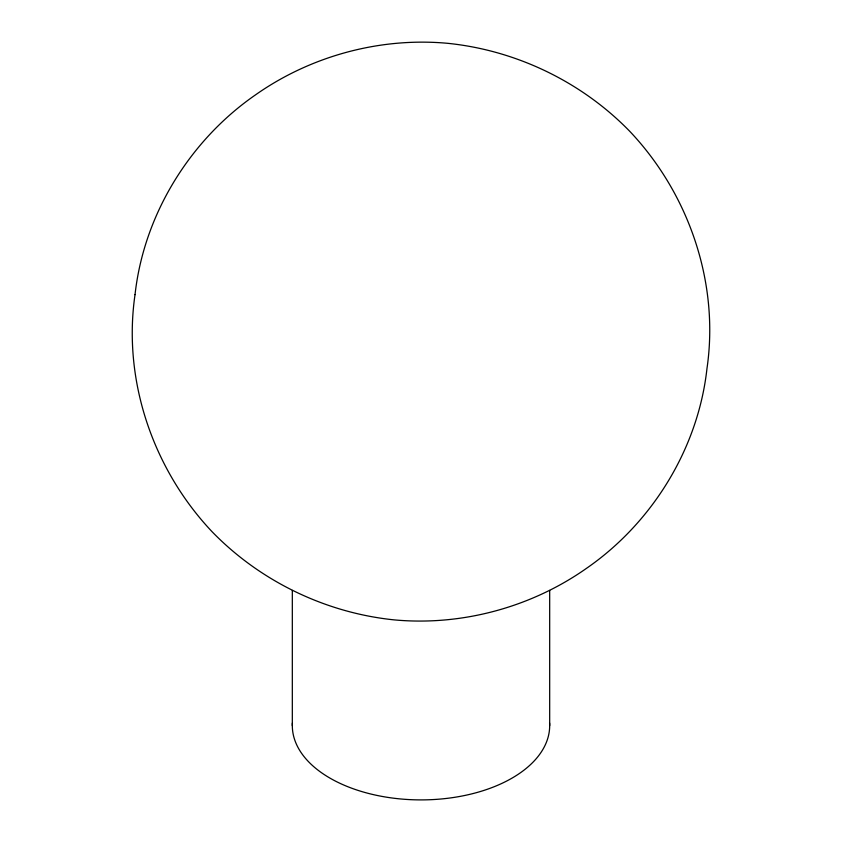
<?xml version="1.0" encoding="UTF-8"?>
<svg xmlns="http://www.w3.org/2000/svg" width="842" height="842" viewBox="0 0 842 842"><rect width="100%" height="100%" fill="white"/><g stroke="black" fill="none" stroke-linecap="round" stroke-linejoin="round"><path stroke-width="1.26" d="M549.679 590.421L549.679 725.604M292.321 590.421L292.321 725.604M549.605 723.015A128.679 74.296 0 0 1 421 799.9A128.679 74.296 0 0 1 292.395 723.015M135.036 294.626C122.5 380.226 153.012 469.373 212.3 531.955C260.336 581.359 325.854 612.934 394.382 619.901C461.869 626.122 531.323 607.229 586.632 568.245C652.403 522.735 698.197 448.249 706.964 368.585C719.5 282.986 688.988 193.839 629.7 131.257C581.664 81.853 516.146 50.278 447.618 43.31C380.131 37.09 310.677 55.982 255.368 94.967C189.597 140.477 143.803 214.963 135.036 294.626"/></g></svg>
